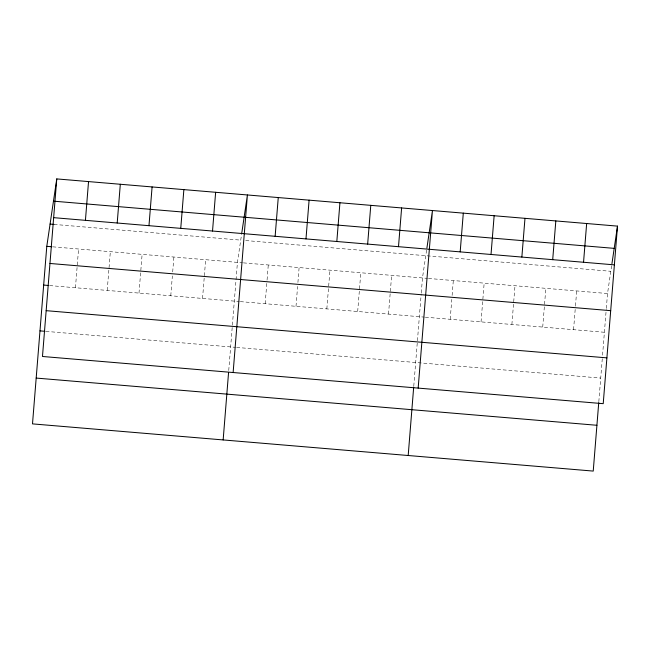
<?xml version="1.0" encoding="UTF-8"?>
<svg xmlns="http://www.w3.org/2000/svg" width="650" height="650" viewBox="0 0 650 650"><rect width="100%" height="100%" fill="white"/><g stroke="black" fill="none" stroke-linecap="round" stroke-linejoin="round"><path stroke-width="0.49" stroke-dasharray="3.25 2.44" d="M75.441 287.747L78.561 248.999M107.218 290.42L110.338 251.68M138.994 293.093L142.114 254.353M170.771 295.766L172.364 275.901M172.689 271.928L173.883 257.026M202.54 298.439L205.66 259.699M228.735 370.524L237.437 262.373L241.857 232.489M265.159 303.713L266.996 280.865M267.077 279.874L268.279 264.973M296.002 306.312L297.594 286.439M297.919 282.466L299.114 267.564M326.836 308.904L329.956 270.164M357.679 311.504L360.799 272.756M388.521 314.096L391.633 275.356M413.774 386.1L421.2 293.849M421.281 292.849L422.476 277.948L426.904 248.064M450.198 319.288L451.799 299.423M452.116 295.449L453.318 280.548M481.041 321.888L484.161 283.14M511.883 324.48L514.995 285.74M542.717 327.08L545.837 288.332M573.56 329.672L575.396 306.824M575.477 305.833L576.68 290.932M598.821 401.676L602.396 357.167M602.558 355.176L606.239 309.424M606.32 308.425L607.523 293.524L611.942 263.64M54.047 224.412L240.727 240.126M245.7 240.549L610.813 271.286M52.748 246.829L242.409 262.795M243.401 262.876L427.448 278.371M428.448 278.452L607.523 293.524M49.627 285.569L239.289 301.535M240.289 301.616L424.336 317.111M425.327 317.192L604.403 332.272M45.939 331.378L235.609 347.344M236.6 347.425L600.714 378.081"/><path stroke-width="0.97" d="M56.769 178.912L42.477 356.476L603.216 403.674L617.5 226.119L56.769 178.912L46.784 246.326L32.5 423.881L593.231 471.087L598.739 402.659M85.426 220.334L88.538 181.594M117.203 223.007L120.315 184.267M148.972 225.68L152.092 186.94M180.749 228.353L183.869 189.613M212.526 231.034L215.637 192.286M223.153 439.928L228.572 372.491M233.131 372.523L247.414 194.968L241.857 232.489M275.137 236.299L278.257 197.559M305.979 238.899L309.099 200.159M336.822 241.491L339.934 202.751M367.656 244.091L370.776 205.351M398.499 246.683L401.619 207.943M408.192 455.504L413.692 387.083M418.169 388.099L432.461 210.543L426.904 248.064M460.184 251.875L463.296 213.135M491.018 254.475L494.138 215.735M521.861 257.067L524.981 218.327M552.703 259.667L555.823 220.927M583.546 262.259L586.658 223.519M611.942 263.64L617.5 226.119M53.471 201.159L614.209 248.365M53.649 217.661L614.38 264.859M50.083 224.079L54.047 224.412M46.784 246.326L51.748 246.748M49.961 263.469L610.699 310.668M43.672 285.066L48.636 285.488M46.166 310.668L606.897 357.866M39.983 330.874L44.947 331.297M36.189 378.072L596.919 425.279"/></g></svg>
